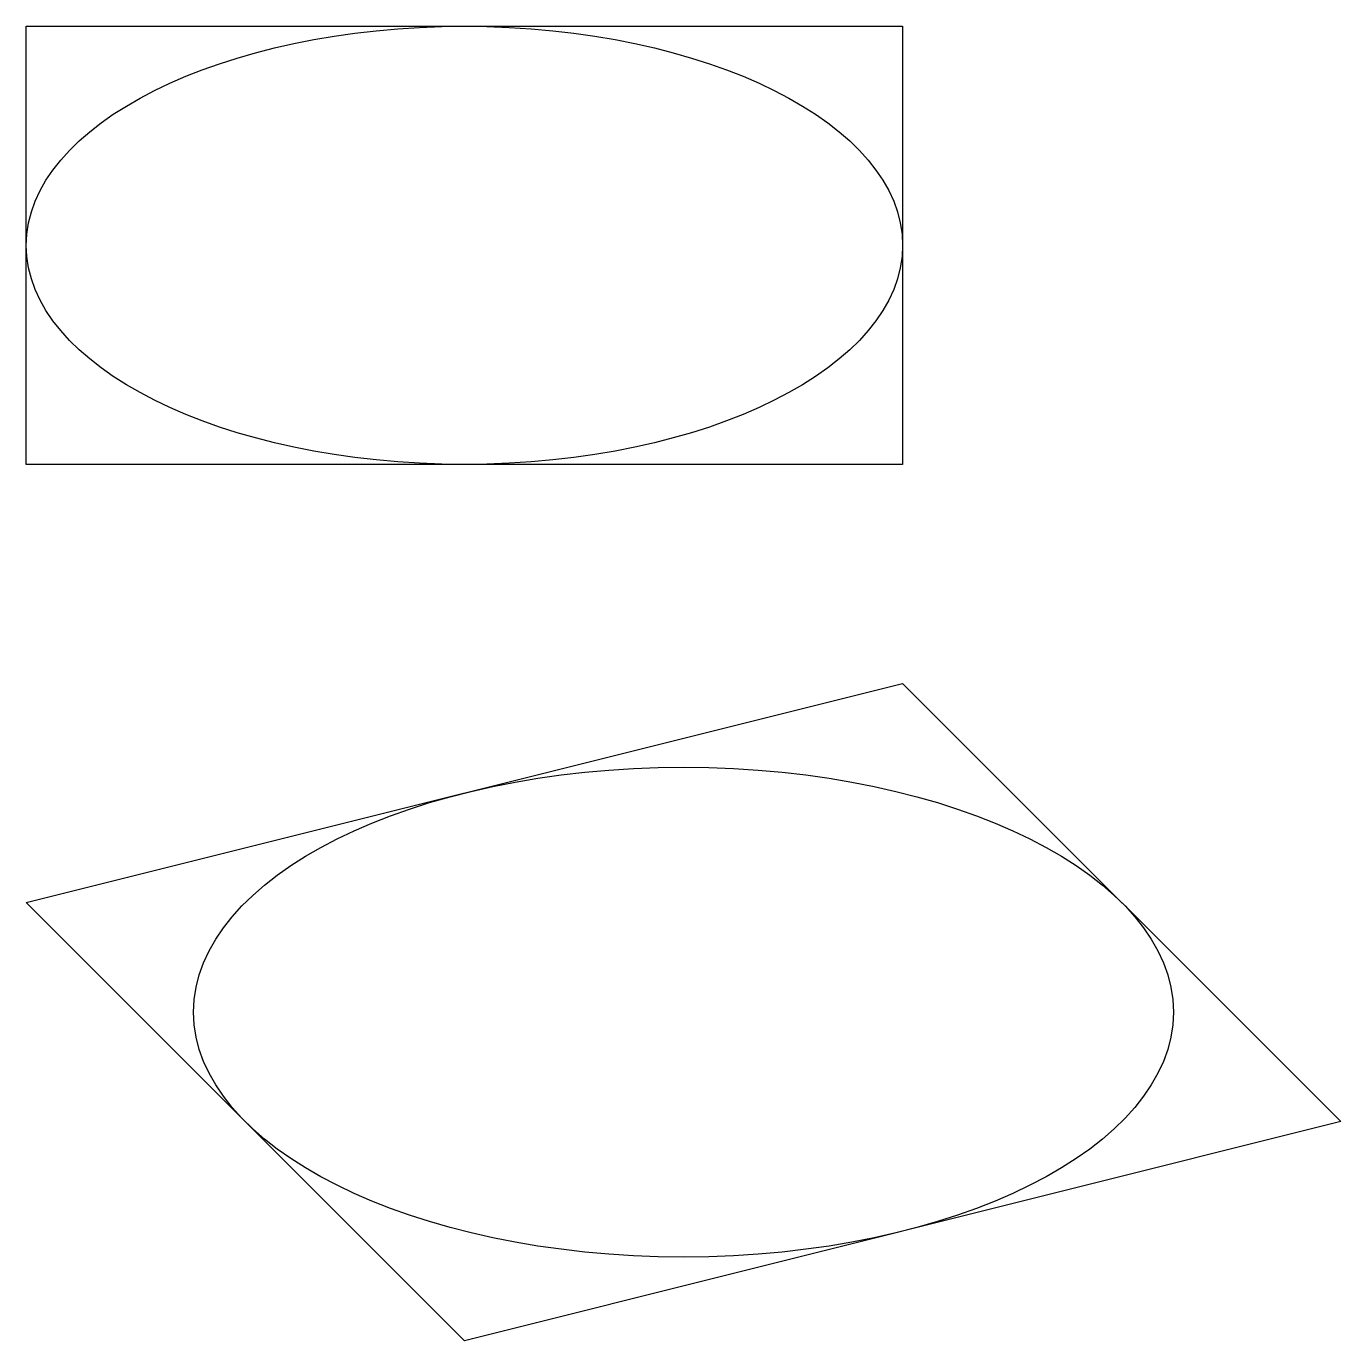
# Model space of a CAD drawing. Extents: x 0 to 30, y 0 to 30.
import ezdxf

# ---------------------------------------------------------------- set-up
doc = ezdxf.new("R2010")
doc.units = 0
doc.layers.get('0').update_dxf_attribs({"lineweight": 25, "true_color": 0xffffff})

msp = doc.modelspace()

# ---------------------------------------------------------------- linework, layer by layer
for p, q in [((0, 30), (20, 30)), ((0, 20), (0, 30)), ((20, 30), (20, 20)), ((20, 20), (0, 20)), ((0, 10), (20, 15)), ((20, 15), (30, 5)), ((10, 0), (0, 10)), ((30, 5), (10, 0))]:
    msp.add_line(p, q)
for centre, major_axis in [((10, 25), (10, 0)), ((15, 7.5), (11.18, 0))]:
    msp.add_ellipse(centre, major_axis=major_axis, ratio=0.5)

doc.saveas('drawing.dxf')
